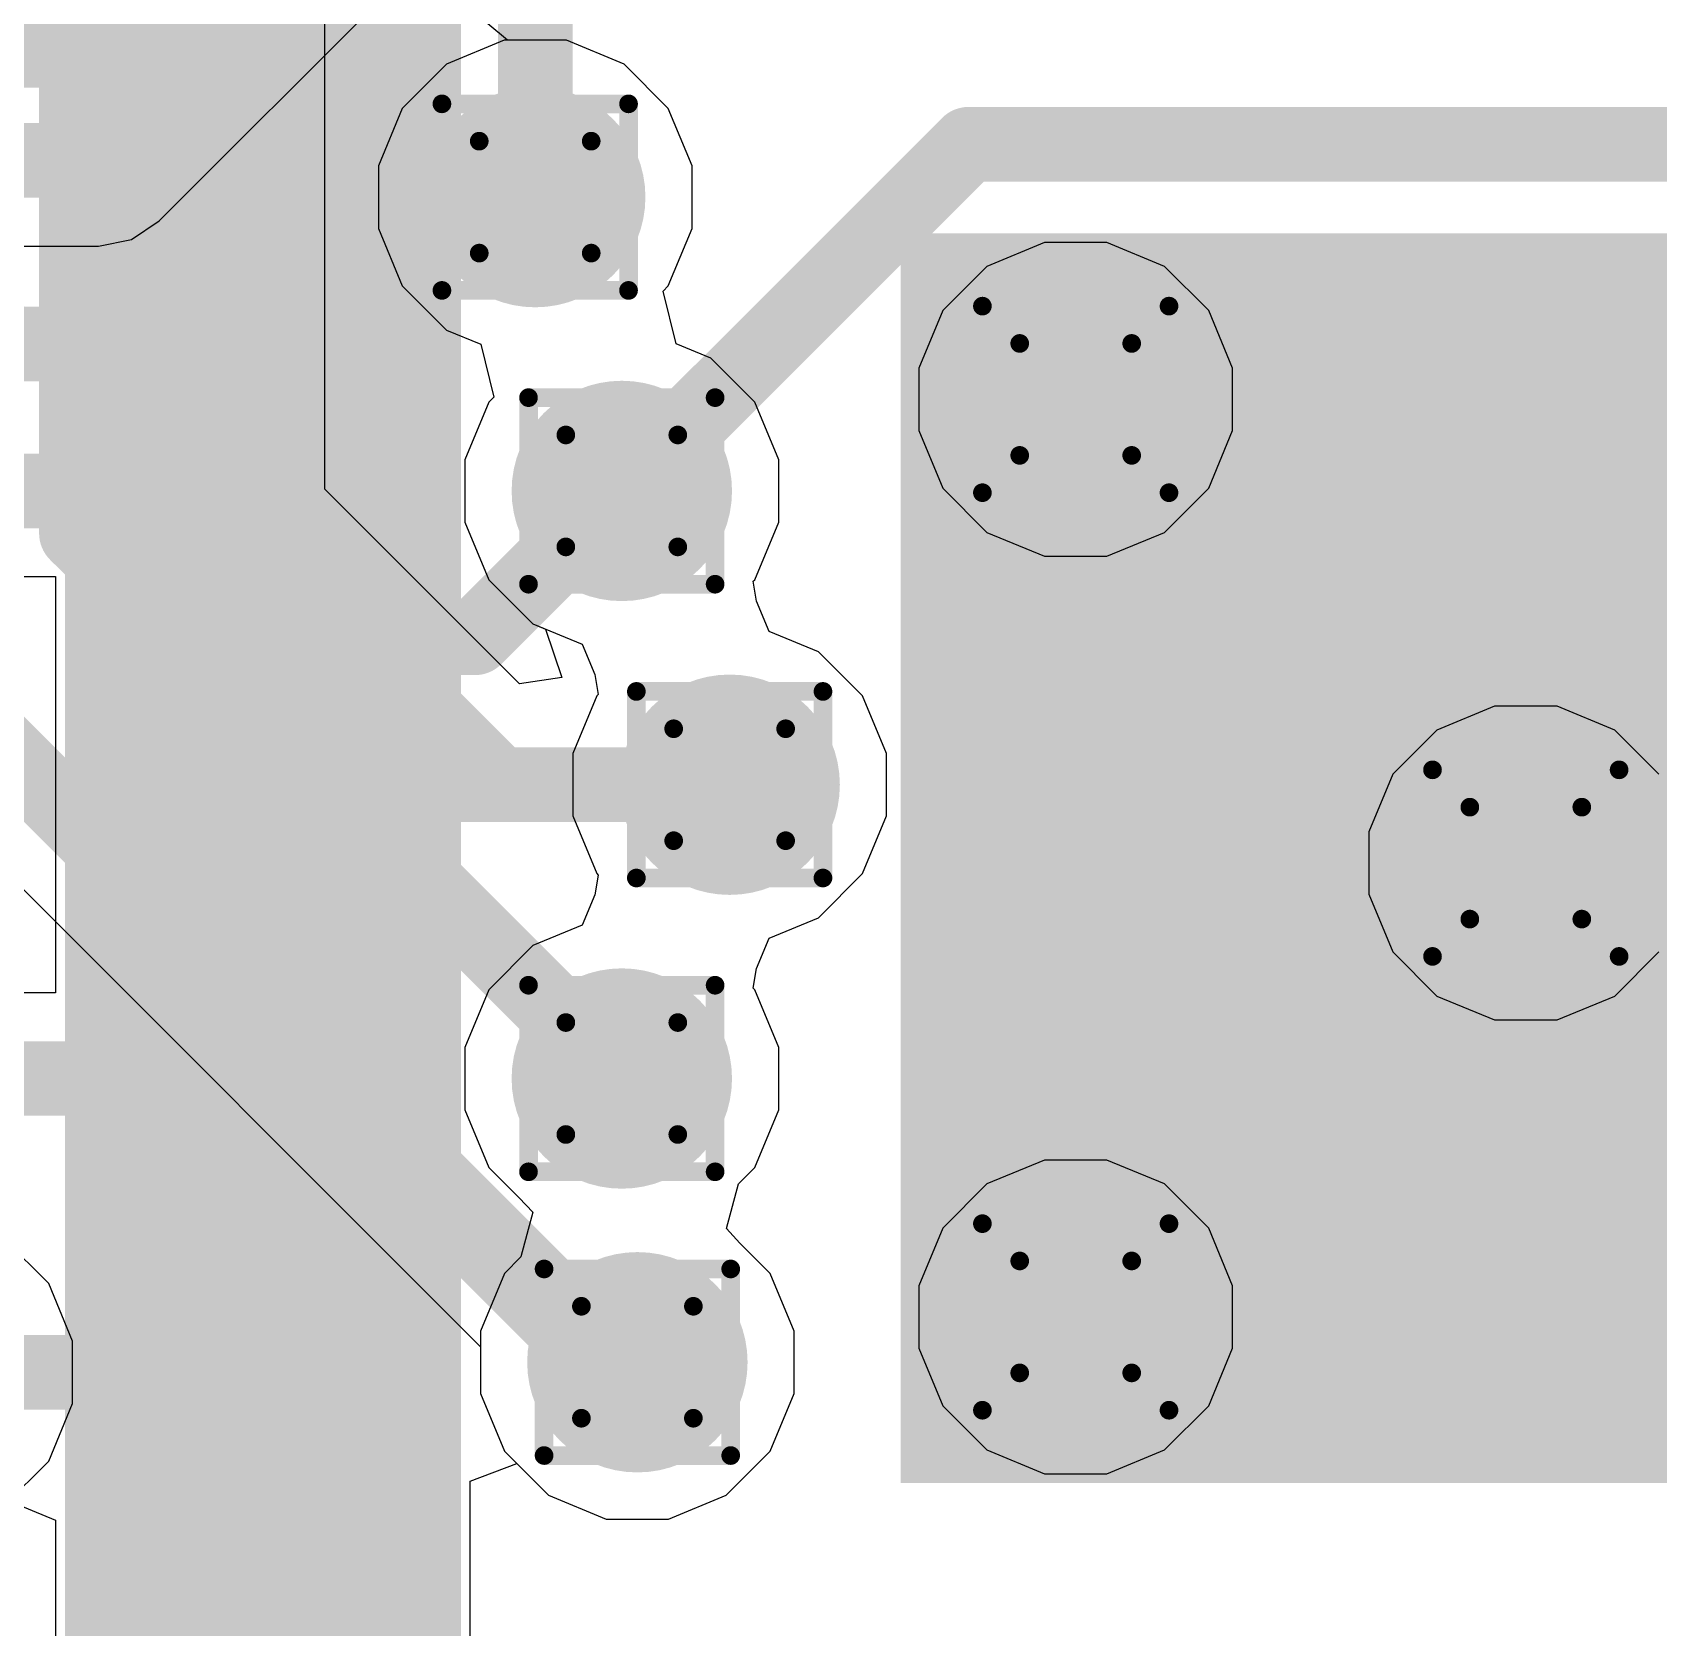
# Model space of a CAD drawing. Header units: inches. Extents: x -22 to 5433, y -13 to 5447.
# Drawn here: x 24.218 to 28.644, y 13.392 to 17.735 of the extents above; entities that cross this region are included whole.
import ezdxf

# ---------------------------------------------------------------- set-up
doc = ezdxf.new("R2010")
doc.units = ezdxf.units.IN
for name, color, linetype in [('Bottom Layer', 5, 'Continuous'), ('Drill Drawing', 1, 'Continuous'), ('Ground', 16, 'Continuous'), ('Power', 76, 'Continuous'), ('Top Layer', 1, 'Continuous'), ('Top Paste', 8, 'Continuous'), ('Top Solder', 216, 'Continuous'), ('Via Holes', 16, 'Continuous')]:
    doc.layers.add(name, color=color, linetype=linetype)

msp = doc.modelspace()

# ---------------------------------------------------------------- hatches: boundary and pattern name
at = {"layer": 'Bottom Layer'}
h = msp.add_hatch(color=5, dxfattribs=at)
edge = h.paths.add_edge_path()
edge.add_arc((25.5864, 17.2868), 0.3, 0, 360)
h = msp.add_hatch(color=5, dxfattribs=at)
edge = h.paths.add_edge_path()
edge.add_arc((27.0577, 16.736), 0.3, 0, 360)
h = msp.add_hatch(color=5, dxfattribs=at)
edge = h.paths.add_edge_path()
edge.add_arc((25.8221, 16.4868), 0.3, 0, 360)
h = msp.add_hatch(color=5, dxfattribs=at)
edge = h.paths.add_edge_path()
edge.add_arc((26.1157, 15.6868), 0.3, 0, 360)
h = msp.add_hatch(color=5, dxfattribs=at)
edge = h.paths.add_edge_path()
edge.add_arc((28.283, 15.4733), 0.3, 0, 360)
h = msp.add_hatch(color=5, dxfattribs=at)
edge = h.paths.add_edge_path()
edge.add_arc((25.8221, 14.8868), 0.3, 0, 360)
h = msp.add_hatch(color=5, dxfattribs=at)
edge = h.paths.add_edge_path()
edge.add_arc((27.0577, 14.2376), 0.3, 0, 360)
h = msp.add_hatch(color=5, dxfattribs=at)
edge = h.paths.add_edge_path()
edge.add_arc((25.8645, 14.1142), 0.3, 0, 360)
at = {"layer": 'Ground'}
h = msp.add_hatch(color=16, dxfattribs=at)
edge = h.paths.add_edge_path()
edge.add_arc((25.5864, 17.2868), 0.3, 0, 360)
h = msp.add_hatch(color=16, dxfattribs=at)
edge = h.paths.add_edge_path()
edge.add_arc((27.0577, 16.736), 0.3, 0, 360)
h = msp.add_hatch(color=16, dxfattribs=at)
edge = h.paths.add_edge_path()
edge.add_arc((25.8221, 16.4868), 0.3, 0, 360)
h = msp.add_hatch(color=16, dxfattribs=at)
edge = h.paths.add_edge_path()
edge.add_arc((26.1157, 15.6868), 0.3, 0, 360)
h = msp.add_hatch(color=16, dxfattribs=at)
edge = h.paths.add_edge_path()
edge.add_arc((28.283, 15.4733), 0.3, 0, 360)
h = msp.add_hatch(color=16, dxfattribs=at)
edge = h.paths.add_edge_path()
edge.add_arc((25.8221, 14.8868), 0.3, 0, 360)
h = msp.add_hatch(color=16, dxfattribs=at)
edge = h.paths.add_edge_path()
edge.add_arc((27.0577, 14.2376), 0.3, 0, 360)
h = msp.add_hatch(color=16, dxfattribs=at)
edge = h.paths.add_edge_path()
edge.add_arc((25.8645, 14.1142), 0.3, 0, 360)
at = {"layer": 'Power'}
h = msp.add_hatch(color=76, dxfattribs=at)
edge = h.paths.add_edge_path()
edge.add_arc((25.5864, 17.2868), 0.3, 0, 360)
h = msp.add_hatch(color=76, dxfattribs=at)
edge = h.paths.add_edge_path()
edge.add_arc((27.0577, 16.736), 0.3, 0, 360)
h = msp.add_hatch(color=76, dxfattribs=at)
edge = h.paths.add_edge_path()
edge.add_arc((25.8221, 16.4868), 0.3, 0, 360)
h = msp.add_hatch(color=76, dxfattribs=at)
edge = h.paths.add_edge_path()
edge.add_arc((26.1157, 15.6868), 0.3, 0, 360)
h = msp.add_hatch(color=76, dxfattribs=at)
edge = h.paths.add_edge_path()
edge.add_arc((28.283, 15.4733), 0.3, 0, 360)
h = msp.add_hatch(color=76, dxfattribs=at)
edge = h.paths.add_edge_path()
edge.add_arc((25.8221, 14.8868), 0.3, 0, 360)
h = msp.add_hatch(color=76, dxfattribs=at)
edge = h.paths.add_edge_path()
edge.add_arc((27.0577, 14.2376), 0.3, 0, 360)
h = msp.add_hatch(color=76, dxfattribs=at)
edge = h.paths.add_edge_path()
edge.add_arc((25.8645, 14.1142), 0.3, 0, 360)
at = {"layer": 'Top Layer'}
for points in [[(25.2825, 17.5868), (24.4075, 17.5868), (24.4075, 17.7868), (25.2825, 17.7868)], [(25.2825, 17.1868), (24.4075, 17.1868), (24.4075, 17.3868), (25.2825, 17.3868)], [(29.883, 13.8868), (26.683, 13.8868), (26.683, 17.0868), (29.883, 17.0868)], [(25.2825, 16.7868), (24.4075, 16.7868), (24.4075, 16.9868), (25.2825, 16.9868)], [(25.2825, 16.3868), (24.4075, 16.3868), (24.4075, 16.5868), (25.2825, 16.5868)], [(25.2825, 15.9868), (24.4075, 15.9868), (24.4075, 16.1868), (25.2825, 16.1868)], [(25.2825, 15.5868), (24.4075, 15.5868), (24.4075, 15.7868), (25.2825, 15.7868)], [(25.2825, 15.1868), (24.4075, 15.1868), (24.4075, 15.3868), (25.2825, 15.3868)], [(25.2825, 14.7868), (24.4075, 14.7868), (24.4075, 14.9868), (25.2825, 14.9868)], [(25.2825, 14.3868), (24.4075, 14.3868), (24.4075, 14.5868), (25.2825, 14.5868)], [(25.2825, 13.9868), (24.4075, 13.9868), (24.4075, 14.1868), (25.2825, 14.1868)], [(25.2825, 13.5868), (24.4075, 13.5868), (24.4075, 13.7868), (25.2825, 13.7868)]]:
    msp.add_hatch(color=1, dxfattribs=at).paths.add_polyline_path(points)
h = msp.add_hatch(color=1, dxfattribs=at)
edge = h.paths.add_edge_path()
edge.add_arc((25.5864, 17.2868), 0.3, 0, 360)
h = msp.add_hatch(color=1, dxfattribs=at)
edge = h.paths.add_edge_path()
edge.add_arc((27.0577, 16.736), 0.3, 0, 360)
h = msp.add_hatch(color=1, dxfattribs=at)
edge = h.paths.add_edge_path()
edge.add_arc((25.8221, 16.4868), 0.3, 0, 360)
h = msp.add_hatch(color=1, dxfattribs=at)
edge = h.paths.add_edge_path()
edge.add_arc((26.1157, 15.6868), 0.3, 0, 360)
h = msp.add_hatch(color=1, dxfattribs=at)
edge = h.paths.add_edge_path()
edge.add_arc((28.283, 15.4733), 0.3, 0, 360)
h = msp.add_hatch(color=1, dxfattribs=at)
edge = h.paths.add_edge_path()
edge.add_arc((25.8221, 14.8868), 0.3, 0, 360)
h = msp.add_hatch(color=1, dxfattribs=at)
edge = h.paths.add_edge_path()
edge.add_arc((27.0577, 14.2376), 0.3, 0, 360)
h = msp.add_hatch(color=1, dxfattribs=at)
edge = h.paths.add_edge_path()
edge.add_arc((25.8645, 14.1142), 0.3, 0, 360)
at = {"layer": 'Top Paste'}
for points in [[(25.2825, 17.5868), (24.4075, 17.5868), (24.4075, 17.7868), (25.2825, 17.7868)], [(25.2825, 17.1868), (24.4075, 17.1868), (24.4075, 17.3868), (25.2825, 17.3868)], [(29.883, 13.8868), (26.683, 13.8868), (26.683, 17.0868), (29.883, 17.0868)], [(25.2825, 16.7868), (24.4075, 16.7868), (24.4075, 16.9868), (25.2825, 16.9868)], [(25.2825, 16.3868), (24.4075, 16.3868), (24.4075, 16.5868), (25.2825, 16.5868)], [(25.2825, 15.9868), (24.4075, 15.9868), (24.4075, 16.1868), (25.2825, 16.1868)], [(25.2825, 15.5868), (24.4075, 15.5868), (24.4075, 15.7868), (25.2825, 15.7868)], [(25.2825, 15.1868), (24.4075, 15.1868), (24.4075, 15.3868), (25.2825, 15.3868)], [(25.2825, 14.7868), (24.4075, 14.7868), (24.4075, 14.9868), (25.2825, 14.9868)], [(25.2825, 14.3868), (24.4075, 14.3868), (24.4075, 14.5868), (25.2825, 14.5868)], [(25.2825, 13.9868), (24.4075, 13.9868), (24.4075, 14.1868), (25.2825, 14.1868)], [(25.2825, 13.5868), (24.4075, 13.5868), (24.4075, 13.7868), (25.2825, 13.7868)]]:
    msp.add_hatch(color=8, dxfattribs=at).paths.add_polyline_path(points)
at = {"layer": 'Top Solder'}
for points in [[(25.3841, 17.4852), (24.3059, 17.4852), (24.3059, 17.8884), (25.3841, 17.8884)], [(25.3841, 17.0852), (24.3059, 17.0852), (24.3059, 17.4884), (25.3841, 17.4884)], [(29.9846, 13.7852), (26.5814, 13.7852), (26.5814, 17.1884), (29.9846, 17.1884)], [(25.3841, 16.6852), (24.3059, 16.6852), (24.3059, 17.0884), (25.3841, 17.0884)], [(25.3841, 16.2852), (24.3059, 16.2852), (24.3059, 16.6884), (25.3841, 16.6884)], [(25.3841, 15.8852), (24.3059, 15.8852), (24.3059, 16.2884), (25.3841, 16.2884)], [(25.3841, 15.4852), (24.3059, 15.4852), (24.3059, 15.8884), (25.3841, 15.8884)], [(25.3841, 15.0852), (24.3059, 15.0852), (24.3059, 15.4884), (25.3841, 15.4884)], [(25.3841, 14.6852), (24.3059, 14.6852), (24.3059, 15.0884), (25.3841, 15.0884)], [(25.3841, 14.2852), (24.3059, 14.2852), (24.3059, 14.6884), (25.3841, 14.6884)], [(25.3841, 13.8852), (24.3059, 13.8852), (24.3059, 14.2884), (25.3841, 14.2884)], [(25.3841, 13.4852), (24.3059, 13.4852), (24.3059, 13.8884), (25.3841, 13.8884)], [(25.3841, 13.0852), (24.3059, 13.0852), (24.3059, 13.4884), (25.3841, 13.4884)]]:
    msp.add_hatch(color=216, dxfattribs=at).paths.add_polyline_path(points)
at = {"layer": 'Via Holes'}
h = msp.add_hatch(color=7, dxfattribs=at)
edge = h.paths.add_edge_path()
edge.add_arc((25.5864, 17.2868), 0.15, 0, 360)
h = msp.add_hatch(color=7, dxfattribs=at)
edge = h.paths.add_edge_path()
edge.add_arc((27.0577, 16.736), 0.15, 0, 360)
h = msp.add_hatch(color=7, dxfattribs=at)
edge = h.paths.add_edge_path()
edge.add_arc((25.8221, 16.4868), 0.15, 0, 360)
h = msp.add_hatch(color=7, dxfattribs=at)
edge = h.paths.add_edge_path()
edge.add_arc((26.1157, 15.6868), 0.15, 0, 360)
h = msp.add_hatch(color=7, dxfattribs=at)
edge = h.paths.add_edge_path()
edge.add_arc((28.283, 15.4733), 0.15, 0, 360)
h = msp.add_hatch(color=7, dxfattribs=at)
edge = h.paths.add_edge_path()
edge.add_arc((25.8221, 14.8868), 0.15, 0, 360)
h = msp.add_hatch(color=7, dxfattribs=at)
edge = h.paths.add_edge_path()
edge.add_arc((27.0577, 14.2376), 0.15, 0, 360)
h = msp.add_hatch(color=7, dxfattribs=at)
edge = h.paths.add_edge_path()
edge.add_arc((25.8645, 14.1142), 0.15, 0, 360)

# ---------------------------------------------------------------- linework, layer by layer
at = {"layer": 'Bottom Layer'}
for points in [[(24.866, 12.4684, 0.508, 0.508, 0), (24.866, 19.9325, 0.508, 0.508, 0)], [(25.5864, 17.2868, 0.2032, 0.2032, 0), (25.5864, 18.4924, 0.2032, 0.2032, 0)], [(25.8221, 16.4868, 0.2032, 0.2032, 0), (26.7662, 17.4309, 0.2032, 0.2032, 0)], [(26.7662, 17.4309, 0.2032, 0.2032, 0), (29.6123, 17.4309, 0.2032, 0.2032, 0)]]:
    msp.add_lwpolyline(points, format="xyseb", dxfattribs=at)
for points in [[(26.7154, 17.4309, 0.1016, 0.1016, 1), (26.817, 17.4309, 0.1016, 0.1016, 1)], [(26.7154, 17.4309, 0.1016, 0.1016, 1), (26.817, 17.4309, 0.1016, 0.1016, 1)], [(25.5356, 17.2868, 0.1016, 0.1016, 1), (25.6372, 17.2868, 0.1016, 0.1016, 1)], [(25.7713, 16.4868, 0.1016, 0.1016, 1), (25.8729, 16.4868, 0.1016, 0.1016, 1)]]:
    msp.add_lwpolyline(points, format="xyseb", close=True, dxfattribs=at)
at = {"layer": 'Drill Drawing'}
for points in [[(25.3324, 17.5408, 0.0508, 0.0508, 0), (25.8404, 17.5408, 0.0508, 0.0508, 0)], [(25.3324, 17.0328, 0.0508, 0.0508, 0), (25.3324, 17.5408, 0.0508, 0.0508, 0)], [(25.8404, 17.0328, 0.0508, 0.0508, 0), (25.8404, 17.5408, 0.0508, 0.0508, 0)], [(25.434, 17.4392, 0.0508, 0.0508, 0), (25.7388, 17.4392, 0.0508, 0.0508, 0)], [(25.434, 17.1344, 0.0508, 0.0508, 0), (25.434, 17.4392, 0.0508, 0.0508, 0)], [(25.7388, 17.1344, 0.0508, 0.0508, 0), (25.7388, 17.4392, 0.0508, 0.0508, 0)], [(25.434, 17.1344, 0.0508, 0.0508, 0), (25.7388, 17.1344, 0.0508, 0.0508, 0)], [(25.3324, 17.0328, 0.0508, 0.0508, 0), (25.8404, 17.0328, 0.0508, 0.0508, 0)], [(26.8037, 16.99, 0.0508, 0.0508, 0), (27.3117, 16.99, 0.0508, 0.0508, 0)], [(26.8037, 16.482, 0.0508, 0.0508, 0), (26.8037, 16.99, 0.0508, 0.0508, 0)], [(27.3117, 16.482, 0.0508, 0.0508, 0), (27.3117, 16.99, 0.0508, 0.0508, 0)], [(26.9053, 16.8884, 0.0508, 0.0508, 0), (27.2101, 16.8884, 0.0508, 0.0508, 0)], [(26.9053, 16.5836, 0.0508, 0.0508, 0), (26.9053, 16.8884, 0.0508, 0.0508, 0)], [(27.2101, 16.5836, 0.0508, 0.0508, 0), (27.2101, 16.8884, 0.0508, 0.0508, 0)], [(25.5681, 16.7408, 0.0508, 0.0508, 0), (26.0761, 16.7408, 0.0508, 0.0508, 0)], [(25.5681, 16.2328, 0.0508, 0.0508, 0), (25.5681, 16.7408, 0.0508, 0.0508, 0)], [(26.0761, 16.2328, 0.0508, 0.0508, 0), (26.0761, 16.7408, 0.0508, 0.0508, 0)], [(25.6697, 16.6392, 0.0508, 0.0508, 0), (25.9745, 16.6392, 0.0508, 0.0508, 0)], [(25.6697, 16.3344, 0.0508, 0.0508, 0), (25.6697, 16.6392, 0.0508, 0.0508, 0)], [(25.9745, 16.3344, 0.0508, 0.0508, 0), (25.9745, 16.6392, 0.0508, 0.0508, 0)], [(26.9053, 16.5836, 0.0508, 0.0508, 0), (27.2101, 16.5836, 0.0508, 0.0508, 0)], [(26.8037, 16.482, 0.0508, 0.0508, 0), (27.3117, 16.482, 0.0508, 0.0508, 0)], [(25.6697, 16.3344, 0.0508, 0.0508, 0), (25.9745, 16.3344, 0.0508, 0.0508, 0)], [(25.5681, 16.2328, 0.0508, 0.0508, 0), (26.0761, 16.2328, 0.0508, 0.0508, 0)], [(25.8617, 15.9408, 0.0508, 0.0508, 0), (26.3697, 15.9408, 0.0508, 0.0508, 0)], [(25.8617, 15.4328, 0.0508, 0.0508, 0), (25.8617, 15.9408, 0.0508, 0.0508, 0)], [(26.3697, 15.4328, 0.0508, 0.0508, 0), (26.3697, 15.9408, 0.0508, 0.0508, 0)], [(25.9633, 15.8392, 0.0508, 0.0508, 0), (26.2681, 15.8392, 0.0508, 0.0508, 0)], [(25.9633, 15.5344, 0.0508, 0.0508, 0), (25.9633, 15.8392, 0.0508, 0.0508, 0)], [(26.2681, 15.5344, 0.0508, 0.0508, 0), (26.2681, 15.8392, 0.0508, 0.0508, 0)], [(28.029, 15.7273, 0.0508, 0.0508, 0), (28.537, 15.7273, 0.0508, 0.0508, 0)], [(28.029, 15.2193, 0.0508, 0.0508, 0), (28.029, 15.7273, 0.0508, 0.0508, 0)], [(28.537, 15.2193, 0.0508, 0.0508, 0), (28.537, 15.7273, 0.0508, 0.0508, 0)], [(28.1306, 15.6257, 0.0508, 0.0508, 0), (28.4354, 15.6257, 0.0508, 0.0508, 0)], [(28.1306, 15.3209, 0.0508, 0.0508, 0), (28.1306, 15.6257, 0.0508, 0.0508, 0)], [(28.4354, 15.3209, 0.0508, 0.0508, 0), (28.4354, 15.6257, 0.0508, 0.0508, 0)], [(25.9633, 15.5344, 0.0508, 0.0508, 0), (26.2681, 15.5344, 0.0508, 0.0508, 0)], [(25.8617, 15.4328, 0.0508, 0.0508, 0), (26.3697, 15.4328, 0.0508, 0.0508, 0)], [(28.1306, 15.3209, 0.0508, 0.0508, 0), (28.4354, 15.3209, 0.0508, 0.0508, 0)], [(28.029, 15.2193, 0.0508, 0.0508, 0), (28.537, 15.2193, 0.0508, 0.0508, 0)], [(25.5681, 15.1408, 0.0508, 0.0508, 0), (26.0761, 15.1408, 0.0508, 0.0508, 0)], [(25.5681, 14.6328, 0.0508, 0.0508, 0), (25.5681, 15.1408, 0.0508, 0.0508, 0)], [(26.0761, 14.6328, 0.0508, 0.0508, 0), (26.0761, 15.1408, 0.0508, 0.0508, 0)], [(25.6697, 15.0392, 0.0508, 0.0508, 0), (25.9745, 15.0392, 0.0508, 0.0508, 0)], [(25.6697, 14.7344, 0.0508, 0.0508, 0), (25.6697, 15.0392, 0.0508, 0.0508, 0)], [(25.9745, 14.7344, 0.0508, 0.0508, 0), (25.9745, 15.0392, 0.0508, 0.0508, 0)], [(25.6697, 14.7344, 0.0508, 0.0508, 0), (25.9745, 14.7344, 0.0508, 0.0508, 0)], [(25.5681, 14.6328, 0.0508, 0.0508, 0), (26.0761, 14.6328, 0.0508, 0.0508, 0)], [(26.8037, 14.4916, 0.0508, 0.0508, 0), (27.3117, 14.4916, 0.0508, 0.0508, 0)], [(26.8037, 13.9836, 0.0508, 0.0508, 0), (26.8037, 14.4916, 0.0508, 0.0508, 0)], [(27.3117, 13.9836, 0.0508, 0.0508, 0), (27.3117, 14.4916, 0.0508, 0.0508, 0)], [(25.6105, 14.3682, 0.0508, 0.0508, 0), (26.1185, 14.3682, 0.0508, 0.0508, 0)], [(25.6105, 13.8602, 0.0508, 0.0508, 0), (25.6105, 14.3682, 0.0508, 0.0508, 0)], [(26.1185, 13.8602, 0.0508, 0.0508, 0), (26.1185, 14.3682, 0.0508, 0.0508, 0)], [(26.9053, 14.39, 0.0508, 0.0508, 0), (27.2101, 14.39, 0.0508, 0.0508, 0)], [(26.9053, 14.0852, 0.0508, 0.0508, 0), (26.9053, 14.39, 0.0508, 0.0508, 0)], [(27.2101, 14.0852, 0.0508, 0.0508, 0), (27.2101, 14.39, 0.0508, 0.0508, 0)], [(25.7121, 14.2666, 0.0508, 0.0508, 0), (26.0169, 14.2666, 0.0508, 0.0508, 0)], [(25.7121, 13.9618, 0.0508, 0.0508, 0), (25.7121, 14.2666, 0.0508, 0.0508, 0)], [(26.0169, 13.9618, 0.0508, 0.0508, 0), (26.0169, 14.2666, 0.0508, 0.0508, 0)], [(26.9053, 14.0852, 0.0508, 0.0508, 0), (27.2101, 14.0852, 0.0508, 0.0508, 0)], [(25.7121, 13.9618, 0.0508, 0.0508, 0), (26.0169, 13.9618, 0.0508, 0.0508, 0)], [(26.8037, 13.9836, 0.0508, 0.0508, 0), (27.3117, 13.9836, 0.0508, 0.0508, 0)], [(25.6105, 13.8602, 0.0508, 0.0508, 0), (26.1185, 13.8602, 0.0508, 0.0508, 0)]]:
    msp.add_lwpolyline(points, format="xyseb", dxfattribs=at)
for points in [[(25.3197, 17.5408, 0.0254, 0.0254, 1), (25.3451, 17.5408, 0.0254, 0.0254, 1)], [(25.3197, 17.5408, 0.0254, 0.0254, 1), (25.3451, 17.5408, 0.0254, 0.0254, 1)], [(25.8277, 17.5408, 0.0254, 0.0254, 1), (25.8531, 17.5408, 0.0254, 0.0254, 1)], [(25.8277, 17.5408, 0.0254, 0.0254, 1), (25.8531, 17.5408, 0.0254, 0.0254, 1)], [(25.4213, 17.4392, 0.0254, 0.0254, 1), (25.4467, 17.4392, 0.0254, 0.0254, 1)], [(25.4213, 17.4392, 0.0254, 0.0254, 1), (25.4467, 17.4392, 0.0254, 0.0254, 1)], [(25.7261, 17.4392, 0.0254, 0.0254, 1), (25.7515, 17.4392, 0.0254, 0.0254, 1)], [(25.7261, 17.4392, 0.0254, 0.0254, 1), (25.7515, 17.4392, 0.0254, 0.0254, 1)], [(25.4213, 17.1344, 0.0254, 0.0254, 1), (25.4467, 17.1344, 0.0254, 0.0254, 1)], [(25.4213, 17.1344, 0.0254, 0.0254, 1), (25.4467, 17.1344, 0.0254, 0.0254, 1)], [(25.7261, 17.1344, 0.0254, 0.0254, 1), (25.7515, 17.1344, 0.0254, 0.0254, 1)], [(25.7261, 17.1344, 0.0254, 0.0254, 1), (25.7515, 17.1344, 0.0254, 0.0254, 1)], [(25.3197, 17.0328, 0.0254, 0.0254, 1), (25.3451, 17.0328, 0.0254, 0.0254, 1)], [(25.3197, 17.0328, 0.0254, 0.0254, 1), (25.3451, 17.0328, 0.0254, 0.0254, 1)], [(25.8277, 17.0328, 0.0254, 0.0254, 1), (25.8531, 17.0328, 0.0254, 0.0254, 1)], [(25.8277, 17.0328, 0.0254, 0.0254, 1), (25.8531, 17.0328, 0.0254, 0.0254, 1)], [(26.791, 16.99, 0.0254, 0.0254, 1), (26.8164, 16.99, 0.0254, 0.0254, 1)], [(26.791, 16.99, 0.0254, 0.0254, 1), (26.8164, 16.99, 0.0254, 0.0254, 1)], [(27.299, 16.99, 0.0254, 0.0254, 1), (27.3244, 16.99, 0.0254, 0.0254, 1)], [(27.299, 16.99, 0.0254, 0.0254, 1), (27.3244, 16.99, 0.0254, 0.0254, 1)], [(26.8926, 16.8884, 0.0254, 0.0254, 1), (26.918, 16.8884, 0.0254, 0.0254, 1)], [(26.8926, 16.8884, 0.0254, 0.0254, 1), (26.918, 16.8884, 0.0254, 0.0254, 1)], [(27.1974, 16.8884, 0.0254, 0.0254, 1), (27.2228, 16.8884, 0.0254, 0.0254, 1)], [(27.1974, 16.8884, 0.0254, 0.0254, 1), (27.2228, 16.8884, 0.0254, 0.0254, 1)], [(25.5554, 16.7408, 0.0254, 0.0254, 1), (25.5808, 16.7408, 0.0254, 0.0254, 1)], [(25.5554, 16.7408, 0.0254, 0.0254, 1), (25.5808, 16.7408, 0.0254, 0.0254, 1)], [(26.0634, 16.7408, 0.0254, 0.0254, 1), (26.0888, 16.7408, 0.0254, 0.0254, 1)], [(26.0634, 16.7408, 0.0254, 0.0254, 1), (26.0888, 16.7408, 0.0254, 0.0254, 1)], [(25.657, 16.6392, 0.0254, 0.0254, 1), (25.6824, 16.6392, 0.0254, 0.0254, 1)], [(25.657, 16.6392, 0.0254, 0.0254, 1), (25.6824, 16.6392, 0.0254, 0.0254, 1)], [(25.9618, 16.6392, 0.0254, 0.0254, 1), (25.9872, 16.6392, 0.0254, 0.0254, 1)], [(25.9618, 16.6392, 0.0254, 0.0254, 1), (25.9872, 16.6392, 0.0254, 0.0254, 1)], [(26.8926, 16.5836, 0.0254, 0.0254, 1), (26.918, 16.5836, 0.0254, 0.0254, 1)], [(26.8926, 16.5836, 0.0254, 0.0254, 1), (26.918, 16.5836, 0.0254, 0.0254, 1)], [(27.1974, 16.5836, 0.0254, 0.0254, 1), (27.2228, 16.5836, 0.0254, 0.0254, 1)], [(27.1974, 16.5836, 0.0254, 0.0254, 1), (27.2228, 16.5836, 0.0254, 0.0254, 1)], [(26.791, 16.482, 0.0254, 0.0254, 1), (26.8164, 16.482, 0.0254, 0.0254, 1)], [(26.791, 16.482, 0.0254, 0.0254, 1), (26.8164, 16.482, 0.0254, 0.0254, 1)], [(27.299, 16.482, 0.0254, 0.0254, 1), (27.3244, 16.482, 0.0254, 0.0254, 1)], [(27.299, 16.482, 0.0254, 0.0254, 1), (27.3244, 16.482, 0.0254, 0.0254, 1)], [(25.657, 16.3344, 0.0254, 0.0254, 1), (25.6824, 16.3344, 0.0254, 0.0254, 1)], [(25.657, 16.3344, 0.0254, 0.0254, 1), (25.6824, 16.3344, 0.0254, 0.0254, 1)], [(25.9618, 16.3344, 0.0254, 0.0254, 1), (25.9872, 16.3344, 0.0254, 0.0254, 1)], [(25.9618, 16.3344, 0.0254, 0.0254, 1), (25.9872, 16.3344, 0.0254, 0.0254, 1)], [(25.5554, 16.2328, 0.0254, 0.0254, 1), (25.5808, 16.2328, 0.0254, 0.0254, 1)], [(25.5554, 16.2328, 0.0254, 0.0254, 1), (25.5808, 16.2328, 0.0254, 0.0254, 1)], [(26.0634, 16.2328, 0.0254, 0.0254, 1), (26.0888, 16.2328, 0.0254, 0.0254, 1)], [(26.0634, 16.2328, 0.0254, 0.0254, 1), (26.0888, 16.2328, 0.0254, 0.0254, 1)], [(25.849, 15.9408, 0.0254, 0.0254, 1), (25.8744, 15.9408, 0.0254, 0.0254, 1)], [(25.849, 15.9408, 0.0254, 0.0254, 1), (25.8744, 15.9408, 0.0254, 0.0254, 1)], [(26.357, 15.9408, 0.0254, 0.0254, 1), (26.3824, 15.9408, 0.0254, 0.0254, 1)], [(26.357, 15.9408, 0.0254, 0.0254, 1), (26.3824, 15.9408, 0.0254, 0.0254, 1)], [(25.9506, 15.8392, 0.0254, 0.0254, 1), (25.976, 15.8392, 0.0254, 0.0254, 1)], [(25.9506, 15.8392, 0.0254, 0.0254, 1), (25.976, 15.8392, 0.0254, 0.0254, 1)], [(26.2554, 15.8392, 0.0254, 0.0254, 1), (26.2808, 15.8392, 0.0254, 0.0254, 1)], [(26.2554, 15.8392, 0.0254, 0.0254, 1), (26.2808, 15.8392, 0.0254, 0.0254, 1)], [(28.0163, 15.7273, 0.0254, 0.0254, 1), (28.0417, 15.7273, 0.0254, 0.0254, 1)], [(28.0163, 15.7273, 0.0254, 0.0254, 1), (28.0417, 15.7273, 0.0254, 0.0254, 1)], [(28.5243, 15.7273, 0.0254, 0.0254, 1), (28.5497, 15.7273, 0.0254, 0.0254, 1)], [(28.5243, 15.7273, 0.0254, 0.0254, 1), (28.5497, 15.7273, 0.0254, 0.0254, 1)], [(28.1179, 15.6257, 0.0254, 0.0254, 1), (28.1433, 15.6257, 0.0254, 0.0254, 1)], [(28.1179, 15.6257, 0.0254, 0.0254, 1), (28.1433, 15.6257, 0.0254, 0.0254, 1)], [(28.4227, 15.6257, 0.0254, 0.0254, 1), (28.4481, 15.6257, 0.0254, 0.0254, 1)], [(28.4227, 15.6257, 0.0254, 0.0254, 1), (28.4481, 15.6257, 0.0254, 0.0254, 1)], [(25.9506, 15.5344, 0.0254, 0.0254, 1), (25.976, 15.5344, 0.0254, 0.0254, 1)], [(25.9506, 15.5344, 0.0254, 0.0254, 1), (25.976, 15.5344, 0.0254, 0.0254, 1)], [(26.2554, 15.5344, 0.0254, 0.0254, 1), (26.2808, 15.5344, 0.0254, 0.0254, 1)], [(26.2554, 15.5344, 0.0254, 0.0254, 1), (26.2808, 15.5344, 0.0254, 0.0254, 1)], [(25.849, 15.4328, 0.0254, 0.0254, 1), (25.8744, 15.4328, 0.0254, 0.0254, 1)], [(25.849, 15.4328, 0.0254, 0.0254, 1), (25.8744, 15.4328, 0.0254, 0.0254, 1)], [(26.357, 15.4328, 0.0254, 0.0254, 1), (26.3824, 15.4328, 0.0254, 0.0254, 1)], [(26.357, 15.4328, 0.0254, 0.0254, 1), (26.3824, 15.4328, 0.0254, 0.0254, 1)], [(28.1179, 15.3209, 0.0254, 0.0254, 1), (28.1433, 15.3209, 0.0254, 0.0254, 1)], [(28.1179, 15.3209, 0.0254, 0.0254, 1), (28.1433, 15.3209, 0.0254, 0.0254, 1)], [(28.4227, 15.3209, 0.0254, 0.0254, 1), (28.4481, 15.3209, 0.0254, 0.0254, 1)], [(28.4227, 15.3209, 0.0254, 0.0254, 1), (28.4481, 15.3209, 0.0254, 0.0254, 1)], [(28.0163, 15.2193, 0.0254, 0.0254, 1), (28.0417, 15.2193, 0.0254, 0.0254, 1)], [(28.0163, 15.2193, 0.0254, 0.0254, 1), (28.0417, 15.2193, 0.0254, 0.0254, 1)], [(28.5243, 15.2193, 0.0254, 0.0254, 1), (28.5497, 15.2193, 0.0254, 0.0254, 1)], [(28.5243, 15.2193, 0.0254, 0.0254, 1), (28.5497, 15.2193, 0.0254, 0.0254, 1)], [(25.5554, 15.1408, 0.0254, 0.0254, 1), (25.5808, 15.1408, 0.0254, 0.0254, 1)], [(25.5554, 15.1408, 0.0254, 0.0254, 1), (25.5808, 15.1408, 0.0254, 0.0254, 1)], [(26.0634, 15.1408, 0.0254, 0.0254, 1), (26.0888, 15.1408, 0.0254, 0.0254, 1)], [(26.0634, 15.1408, 0.0254, 0.0254, 1), (26.0888, 15.1408, 0.0254, 0.0254, 1)], [(25.657, 15.0392, 0.0254, 0.0254, 1), (25.6824, 15.0392, 0.0254, 0.0254, 1)], [(25.657, 15.0392, 0.0254, 0.0254, 1), (25.6824, 15.0392, 0.0254, 0.0254, 1)], [(25.9618, 15.0392, 0.0254, 0.0254, 1), (25.9872, 15.0392, 0.0254, 0.0254, 1)], [(25.9618, 15.0392, 0.0254, 0.0254, 1), (25.9872, 15.0392, 0.0254, 0.0254, 1)], [(25.657, 14.7344, 0.0254, 0.0254, 1), (25.6824, 14.7344, 0.0254, 0.0254, 1)], [(25.657, 14.7344, 0.0254, 0.0254, 1), (25.6824, 14.7344, 0.0254, 0.0254, 1)], [(25.9618, 14.7344, 0.0254, 0.0254, 1), (25.9872, 14.7344, 0.0254, 0.0254, 1)], [(25.9618, 14.7344, 0.0254, 0.0254, 1), (25.9872, 14.7344, 0.0254, 0.0254, 1)], [(25.5554, 14.6328, 0.0254, 0.0254, 1), (25.5808, 14.6328, 0.0254, 0.0254, 1)], [(25.5554, 14.6328, 0.0254, 0.0254, 1), (25.5808, 14.6328, 0.0254, 0.0254, 1)], [(26.0634, 14.6328, 0.0254, 0.0254, 1), (26.0888, 14.6328, 0.0254, 0.0254, 1)], [(26.0634, 14.6328, 0.0254, 0.0254, 1), (26.0888, 14.6328, 0.0254, 0.0254, 1)], [(26.791, 14.4916, 0.0254, 0.0254, 1), (26.8164, 14.4916, 0.0254, 0.0254, 1)], [(26.791, 14.4916, 0.0254, 0.0254, 1), (26.8164, 14.4916, 0.0254, 0.0254, 1)], [(27.299, 14.4916, 0.0254, 0.0254, 1), (27.3244, 14.4916, 0.0254, 0.0254, 1)], [(27.299, 14.4916, 0.0254, 0.0254, 1), (27.3244, 14.4916, 0.0254, 0.0254, 1)], [(25.5978, 14.3682, 0.0254, 0.0254, 1), (25.6232, 14.3682, 0.0254, 0.0254, 1)], [(25.5978, 14.3682, 0.0254, 0.0254, 1), (25.6232, 14.3682, 0.0254, 0.0254, 1)], [(26.1058, 14.3682, 0.0254, 0.0254, 1), (26.1312, 14.3682, 0.0254, 0.0254, 1)], [(26.1058, 14.3682, 0.0254, 0.0254, 1), (26.1312, 14.3682, 0.0254, 0.0254, 1)], [(26.8926, 14.39, 0.0254, 0.0254, 1), (26.918, 14.39, 0.0254, 0.0254, 1)], [(26.8926, 14.39, 0.0254, 0.0254, 1), (26.918, 14.39, 0.0254, 0.0254, 1)], [(27.1974, 14.39, 0.0254, 0.0254, 1), (27.2228, 14.39, 0.0254, 0.0254, 1)], [(27.1974, 14.39, 0.0254, 0.0254, 1), (27.2228, 14.39, 0.0254, 0.0254, 1)], [(25.6994, 14.2666, 0.0254, 0.0254, 1), (25.7248, 14.2666, 0.0254, 0.0254, 1)], [(25.6994, 14.2666, 0.0254, 0.0254, 1), (25.7248, 14.2666, 0.0254, 0.0254, 1)], [(26.0042, 14.2666, 0.0254, 0.0254, 1), (26.0296, 14.2666, 0.0254, 0.0254, 1)], [(26.0042, 14.2666, 0.0254, 0.0254, 1), (26.0296, 14.2666, 0.0254, 0.0254, 1)], [(26.8926, 14.0852, 0.0254, 0.0254, 1), (26.918, 14.0852, 0.0254, 0.0254, 1)], [(26.8926, 14.0852, 0.0254, 0.0254, 1), (26.918, 14.0852, 0.0254, 0.0254, 1)], [(27.1974, 14.0852, 0.0254, 0.0254, 1), (27.2228, 14.0852, 0.0254, 0.0254, 1)], [(27.1974, 14.0852, 0.0254, 0.0254, 1), (27.2228, 14.0852, 0.0254, 0.0254, 1)], [(25.6994, 13.9618, 0.0254, 0.0254, 1), (25.7248, 13.9618, 0.0254, 0.0254, 1)], [(25.6994, 13.9618, 0.0254, 0.0254, 1), (25.7248, 13.9618, 0.0254, 0.0254, 1)], [(26.0042, 13.9618, 0.0254, 0.0254, 1), (26.0296, 13.9618, 0.0254, 0.0254, 1)], [(26.0042, 13.9618, 0.0254, 0.0254, 1), (26.0296, 13.9618, 0.0254, 0.0254, 1)], [(26.791, 13.9836, 0.0254, 0.0254, 1), (26.8164, 13.9836, 0.0254, 0.0254, 1)], [(26.791, 13.9836, 0.0254, 0.0254, 1), (26.8164, 13.9836, 0.0254, 0.0254, 1)], [(27.299, 13.9836, 0.0254, 0.0254, 1), (27.3244, 13.9836, 0.0254, 0.0254, 1)], [(27.299, 13.9836, 0.0254, 0.0254, 1), (27.3244, 13.9836, 0.0254, 0.0254, 1)], [(25.5978, 13.8602, 0.0254, 0.0254, 1), (25.6232, 13.8602, 0.0254, 0.0254, 1)], [(25.5978, 13.8602, 0.0254, 0.0254, 1), (25.6232, 13.8602, 0.0254, 0.0254, 1)], [(26.1058, 13.8602, 0.0254, 0.0254, 1), (26.1312, 13.8602, 0.0254, 0.0254, 1)], [(26.1058, 13.8602, 0.0254, 0.0254, 1), (26.1312, 13.8602, 0.0254, 0.0254, 1)]]:
    msp.add_lwpolyline(points, format="xyseb", close=True, dxfattribs=at)
at = {"layer": 'Ground'}
for p, q in [((24.5626, 17.2219), (34.9173, 27.5766)), ((25.5014, 17.7138), (25.3445, 17.6488)), ((25.6713, 17.7138), (25.5014, 17.7138)), ((25.8282, 17.6488), (25.6713, 17.7138)), ((25.3445, 17.6488), (25.2244, 17.5286)), ((25.9484, 17.5286), (25.8282, 17.6488)), ((25.2244, 17.5286), (25.1594, 17.3717)), ((26.0134, 17.3717), (25.9484, 17.5286)), ((25.1594, 17.3717), (25.1594, 17.2018)), ((26.0134, 17.2018), (26.0134, 17.3717)), ((24.487, 17.1714), (24.5626, 17.2219)), ((25.1594, 17.2018), (25.2244, 17.0449)), ((25.9484, 17.0449), (26.0134, 17.2018)), ((23.2892, 17.1537), (24.3978, 17.1537)), ((24.3978, 17.1537), (24.487, 17.1714)), ((25.2244, 17.0449), (25.3445, 16.9248)), ((25.9346, 17.0311), (25.9484, 17.0449)), ((25.9705, 16.8875), (25.9346, 17.0311)), ((25.3445, 16.9248), (25.4379, 16.8861)), ((25.4379, 16.8861), (25.4739, 16.7424)), ((26.064, 16.8487), (25.9705, 16.8875)), ((26.1841, 16.7286), (26.064, 16.8487)), ((25.4739, 16.7424), (25.4601, 16.7286)), ((25.4601, 16.7286), (25.3951, 16.5717)), ((26.2491, 16.5717), (26.1841, 16.7286)), ((25.3951, 16.5717), (25.3951, 16.4018)), ((26.2491, 16.4018), (26.2491, 16.5717)), ((25.3951, 16.4018), (25.4601, 16.2449)), ((26.1841, 16.2449), (26.2491, 16.4018)), ((25.4601, 16.2449), (25.5802, 16.1248)), ((26.18, 16.2408), (26.1841, 16.2449)), ((26.1887, 16.187), (26.18, 16.2408)), ((26.2232, 16.1044), (26.1887, 16.187)), ((25.5802, 16.1248), (25.7146, 16.0691)), ((25.7146, 16.0691), (25.7491, 15.9866)), ((26.3576, 16.0487), (26.2232, 16.1044)), ((26.4777, 15.9286), (26.3576, 16.0487)), ((25.7491, 15.9866), (25.7579, 15.9328)), ((25.7537, 15.9286), (25.6887, 15.7717)), ((25.7579, 15.9328), (25.7537, 15.9286)), ((26.5427, 15.7717), (26.4777, 15.9286)), ((25.6887, 15.7717), (25.6887, 15.6018)), ((26.5427, 15.6018), (26.5427, 15.7717)), ((25.6887, 15.6018), (25.7537, 15.4449)), ((26.4777, 15.4449), (26.5427, 15.6018)), ((25.7579, 15.4408), (25.7491, 15.387)), ((25.7537, 15.4449), (25.7579, 15.4408)), ((26.3576, 15.3248), (26.4777, 15.4449)), ((25.7491, 15.387), (25.7146, 15.3044)), ((26.2232, 15.2691), (26.3576, 15.3248)), ((25.7146, 15.3044), (25.5802, 15.2487)), ((25.5802, 15.2487), (25.4601, 15.1286)), ((26.1887, 15.1866), (26.2232, 15.2691)), ((26.18, 15.1328), (26.1887, 15.1866)), ((25.4601, 15.1286), (25.3951, 14.9717)), ((26.1841, 15.1286), (26.18, 15.1328)), ((26.2491, 14.9717), (26.1841, 15.1286)), ((25.3951, 14.9717), (25.3951, 14.8018)), ((26.2491, 14.8018), (26.2491, 14.9717)), ((25.3951, 14.8018), (25.4601, 14.6449)), ((26.1841, 14.6449), (26.2491, 14.8018)), ((25.4601, 14.6449), (25.5427, 14.5623)), ((26.1393, 14.6001), (26.1841, 14.6449)), ((26.1069, 14.4785), (26.1393, 14.6001)), ((25.5427, 14.5623), (25.5796, 14.5225)), ((25.5796, 14.5225), (25.5473, 14.4009)), ((26.1438, 14.4387), (26.1069, 14.4785)), ((24.2619, 14.3286), (24.1418, 14.4487)), ((26.2264, 14.3561), (26.1438, 14.4387)), ((25.5473, 14.4009), (25.5025, 14.3561)), ((25.5025, 14.3561), (25.4375, 14.1992)), ((26.2915, 14.1992), (26.2264, 14.3561)), ((24.3269, 14.1717), (24.2619, 14.3286)), ((24.3269, 14.0018), (24.3269, 14.1717)), ((25.4375, 14.1992), (25.4375, 14.0293)), ((26.2915, 14.0293), (26.2915, 14.1992)), ((24.2619, 13.8449), (24.3269, 14.0018)), ((25.4375, 14.0293), (25.5025, 13.8724)), ((26.2264, 13.8724), (26.2915, 14.0293)), ((25.5025, 13.8724), (25.6226, 13.7523)), ((26.1063, 13.7523), (26.2264, 13.8724)), ((24.1418, 13.7248), (24.2619, 13.8449)), ((25.6226, 13.7523), (25.7795, 13.6872)), ((25.9494, 13.6872), (26.1063, 13.7523)), ((25.7795, 13.6872), (25.9494, 13.6872))]:
    msp.add_line(p, q, dxfattribs=at)
for points in [[(24.3978, 17.3868, 0.2032, 0.2032, 0), (34.8207, 27.8096, 0.2032, 0.2032, 0)], [(22.9236, 17.3868, 0.2032, 0.2032, 0), (24.3978, 17.3868, 0.2032, 0.2032, 0)]]:
    msp.add_lwpolyline(points, format="xyseb", dxfattribs=at)
msp.add_lwpolyline([(24.347, 17.3868, 0.1016, 0.1016, 1), (24.4486, 17.3868, 0.1016, 0.1016, 1)], format="xyseb", close=True, dxfattribs=at)
msp.add_lwpolyline([(24.347, 17.3868, 0.1016, 0.1016, 1), (24.4486, 17.3868, 0.1016, 0.1016, 1)], format="xyseb", close=True, dxfattribs=at)
at = {"layer": 'Power'}
for p, q in [((25.0136, 16.4918), (25.0136, 19.0111)), ((25.5014, 17.7138), (25.3445, 17.6488)), ((25.6713, 17.7138), (25.5014, 17.7138)), ((25.8282, 17.6488), (25.6713, 17.7138)), ((25.3445, 17.6488), (25.2244, 17.5286)), ((25.9484, 17.5286), (25.8282, 17.6488)), ((25.2244, 17.5286), (25.1594, 17.3717)), ((26.0134, 17.3717), (25.9484, 17.5286)), ((25.1594, 17.3717), (25.1594, 17.2018)), ((26.0134, 17.2018), (26.0134, 17.3717)), ((25.1594, 17.2018), (25.2244, 17.0449)), ((25.9484, 17.0449), (26.0134, 17.2018)), ((26.9728, 17.163), (26.8159, 17.0979)), ((27.1427, 17.163), (26.9728, 17.163)), ((27.2996, 17.0979), (27.1427, 17.163)), ((26.8159, 17.0979), (26.6957, 16.9778)), ((27.4197, 16.9778), (27.2996, 17.0979)), ((25.2244, 17.0449), (25.3445, 16.9248)), ((25.9346, 17.0311), (25.9484, 17.0449)), ((25.9705, 16.8875), (25.9346, 17.0311)), ((26.6957, 16.9778), (26.6307, 16.8209)), ((27.4847, 16.8209), (27.4197, 16.9778)), ((25.3445, 16.9248), (25.4379, 16.8861)), ((25.4379, 16.8861), (25.4739, 16.7424)), ((26.064, 16.8487), (25.9705, 16.8875)), ((26.1841, 16.7286), (26.064, 16.8487)), ((26.6307, 16.8209), (26.6307, 16.651)), ((27.4847, 16.651), (27.4847, 16.8209)), ((25.4739, 16.7424), (25.4601, 16.7286)), ((25.4601, 16.7286), (25.3951, 16.5717)), ((26.2491, 16.5717), (26.1841, 16.7286)), ((26.6307, 16.651), (26.6957, 16.4941)), ((27.4197, 16.4941), (27.4847, 16.651)), ((25.3951, 16.5717), (25.3951, 16.4018)), ((26.2491, 16.4018), (26.2491, 16.5717)), ((25.544, 15.9614), (25.0136, 16.4918)), ((26.6957, 16.4941), (26.8159, 16.374)), ((27.2996, 16.374), (27.4197, 16.4941)), ((25.3951, 16.4018), (25.4601, 16.2449)), ((26.1841, 16.2449), (26.2491, 16.4018)), ((26.8159, 16.374), (26.9728, 16.309)), ((27.1427, 16.309), (27.2996, 16.374)), ((26.9728, 16.309), (27.1427, 16.309)), ((25.4601, 16.2449), (25.5802, 16.1248)), ((26.18, 16.2408), (26.1841, 16.2449)), ((26.1887, 16.187), (26.18, 16.2408)), ((26.2232, 16.1044), (26.1887, 16.187)), ((25.5802, 16.1248), (25.6141, 16.1107)), ((25.6141, 16.1107), (25.6592, 15.9787)), ((26.3576, 16.0487), (26.2232, 16.1044)), ((26.4777, 15.9286), (26.3576, 16.0487)), ((25.6592, 15.9787), (25.544, 15.9614)), ((26.5427, 15.7717), (26.4777, 15.9286)), ((28.1981, 15.9003), (28.0411, 15.8353)), ((28.3679, 15.9003), (28.1981, 15.9003)), ((28.5249, 15.8353), (28.3679, 15.9003)), ((23.7351, 15.859), (25.4375, 14.1566)), ((28.0411, 15.8353), (27.921, 15.7152)), ((28.645, 15.7152), (28.5249, 15.8353)), ((26.5427, 15.6018), (26.5427, 15.7717)), ((27.921, 15.7152), (27.856, 15.5583)), ((26.4777, 15.4449), (26.5427, 15.6018)), ((27.856, 15.5583), (27.856, 15.3884)), ((26.3576, 15.3248), (26.4777, 15.4449)), ((27.856, 15.3884), (27.921, 15.2315)), ((26.2232, 15.2691), (26.3576, 15.3248)), ((26.1887, 15.1866), (26.2232, 15.2691)), ((27.921, 15.2315), (28.0411, 15.1113)), ((28.5249, 15.1113), (28.645, 15.2315)), ((26.18, 15.1328), (26.1887, 15.1866)), ((26.1841, 15.1286), (26.18, 15.1328)), ((26.2491, 14.9717), (26.1841, 15.1286)), ((28.0411, 15.1113), (28.1981, 15.0463)), ((28.3679, 15.0463), (28.5249, 15.1113)), ((28.1981, 15.0463), (28.3679, 15.0463)), ((26.2491, 14.8018), (26.2491, 14.9717)), ((26.1841, 14.6449), (26.2491, 14.8018)), ((26.9728, 14.6646), (26.8159, 14.5996)), ((27.1427, 14.6646), (26.9728, 14.6646)), ((27.2996, 14.5996), (27.1427, 14.6646)), ((26.1393, 14.6001), (26.1841, 14.6449)), ((26.1069, 14.4785), (26.1393, 14.6001)), ((26.8159, 14.5996), (26.6957, 14.4794)), ((27.4197, 14.4794), (27.2996, 14.5996)), ((26.1438, 14.4387), (26.1069, 14.4785)), ((26.6957, 14.4794), (26.6307, 14.3225)), ((27.4847, 14.3225), (27.4197, 14.4794)), ((24.2619, 14.3286), (24.1418, 14.4487)), ((26.2264, 14.3561), (26.1438, 14.4387)), ((26.2915, 14.1992), (26.2264, 14.3561)), ((24.3269, 14.1717), (24.2619, 14.3286)), ((26.6307, 14.3225), (26.6307, 14.1526)), ((27.4847, 14.1526), (27.4847, 14.3225)), ((24.3269, 14.0018), (24.3269, 14.1717)), ((26.2915, 14.0293), (26.2915, 14.1992)), ((25.4375, 14.1566), (25.4375, 14.0293)), ((26.6307, 14.1526), (26.6957, 13.9957)), ((27.4197, 13.9957), (27.4847, 14.1526)), ((24.2619, 13.8449), (24.3269, 14.0018)), ((25.4375, 14.0293), (25.5025, 13.8724)), ((26.2264, 13.8724), (26.2915, 14.0293)), ((26.6957, 13.9957), (26.8159, 13.8756)), ((27.2996, 13.8756), (27.4197, 13.9957)), ((25.5025, 13.8724), (25.6226, 13.7523)), ((26.1063, 13.7523), (26.2264, 13.8724)), ((26.8159, 13.8756), (26.9728, 13.8106)), ((27.1427, 13.8106), (27.2996, 13.8756)), ((24.1418, 13.7248), (24.2619, 13.8449)), ((26.9728, 13.8106), (27.1427, 13.8106)), ((25.6226, 13.7523), (25.7795, 13.6872)), ((25.9494, 13.6872), (26.1063, 13.7523)), ((25.7795, 13.6872), (25.9494, 13.6872))]:
    msp.add_line(p, q, dxfattribs=at)
for points in [[(24.7805, 16.3953, 0.2032, 0.2032, 0), (24.7805, 19.0111, 0.2032, 0.2032, 0)], [(24.3374, 16.3714, 0.2032, 0.2032, 0), (24.3374, 18.7427, 0.2032, 0.2032, 0)], [(24.3374, 16.3714, 0.2032, 0.2032, 0), (25.8221, 14.8868, 0.2032, 0.2032, 0)], [(24.7805, 16.3953, 0.2032, 0.2032, 0), (25.4891, 15.6868, 0.2032, 0.2032, 0)], [(23.8999, 16.0238, 0.2032, 0.2032, 0), (25.837, 14.0868, 0.2032, 0.2032, 0)], [(25.4891, 15.6868, 0.2032, 0.2032, 0), (26.1157, 15.6868, 0.2032, 0.2032, 0)], [(25.837, 14.0868, 0.2032, 0.2032, 0), (25.8645, 14.1142, 0.2032, 0.2032, 0)]]:
    msp.add_lwpolyline(points, format="xyseb", dxfattribs=at)
for points in [[(24.2866, 16.3714, 0.1016, 0.1016, 1), (24.3882, 16.3714, 0.1016, 0.1016, 1)], [(24.2866, 16.3714, 0.1016, 0.1016, 1), (24.3882, 16.3714, 0.1016, 0.1016, 1)], [(24.7297, 16.3953, 0.1016, 0.1016, 1), (24.8313, 16.3953, 0.1016, 0.1016, 1)], [(24.7297, 16.3953, 0.1016, 0.1016, 1), (24.8313, 16.3953, 0.1016, 0.1016, 1)], [(25.4383, 15.6868, 0.1016, 0.1016, 1), (25.5399, 15.6868, 0.1016, 0.1016, 1)], [(25.4383, 15.6868, 0.1016, 0.1016, 1), (25.5399, 15.6868, 0.1016, 0.1016, 1)], [(26.0649, 15.6868, 0.1016, 0.1016, 1), (26.1665, 15.6868, 0.1016, 0.1016, 1)], [(25.7713, 14.8868, 0.1016, 0.1016, 1), (25.8729, 14.8868, 0.1016, 0.1016, 1)], [(25.8137, 14.1142, 0.1016, 0.1016, 1), (25.9153, 14.1142, 0.1016, 0.1016, 1)], [(25.7862, 14.0868, 0.1016, 0.1016, 1), (25.8878, 14.0868, 0.1016, 0.1016, 1)], [(25.7862, 14.0868, 0.1016, 0.1016, 1), (25.8878, 14.0868, 0.1016, 0.1016, 1)]]:
    msp.add_lwpolyline(points, format="xyseb", close=True, dxfattribs=at)
at = {"layer": 'Top Layer'}
for p, q in [((25.5111, 17.7138), (25.4095, 17.7984)), ((25.6713, 17.7138), (25.5111, 17.7138)), ((25.8282, 17.6488), (25.6713, 17.7138)), ((25.9484, 17.5286), (25.8282, 17.6488)), ((26.0134, 17.3717), (25.9484, 17.5286)), ((26.0134, 17.2018), (26.0134, 17.3717)), ((25.9484, 17.0449), (26.0134, 17.2018)), ((25.9346, 17.0311), (25.9484, 17.0449)), ((25.9705, 16.8875), (25.9346, 17.0311)), ((26.064, 16.8487), (25.9705, 16.8875)), ((26.1841, 16.7286), (26.064, 16.8487)), ((26.2491, 16.5717), (26.1841, 16.7286)), ((26.2491, 16.4018), (26.2491, 16.5717)), ((26.1841, 16.2449), (26.2491, 16.4018)), ((23.7626, 16.2537), (24.2805, 16.2537)), ((24.2805, 16.2537), (24.2805, 15.1198)), ((26.18, 16.2408), (26.1841, 16.2449)), ((26.1887, 16.187), (26.18, 16.2408)), ((26.2232, 16.1044), (26.1887, 16.187)), ((26.3576, 16.0487), (26.2232, 16.1044)), ((26.4777, 15.9286), (26.3576, 16.0487)), ((26.5427, 15.7717), (26.4777, 15.9286)), ((26.5427, 15.6018), (26.5427, 15.7717)), ((26.4777, 15.4449), (26.5427, 15.6018)), ((26.3576, 15.3248), (26.4777, 15.4449)), ((26.2232, 15.2691), (26.3576, 15.3248)), ((26.1887, 15.1866), (26.2232, 15.2691)), ((26.18, 15.1328), (26.1887, 15.1866)), ((24.2805, 15.1198), (23.7491, 15.1198)), ((26.1841, 15.1286), (26.18, 15.1328)), ((26.2491, 14.9717), (26.1841, 15.1286)), ((26.2491, 14.8018), (26.2491, 14.9717)), ((26.1841, 14.6449), (26.2491, 14.8018)), ((26.1393, 14.6001), (26.1841, 14.6449)), ((26.1069, 14.4785), (26.1393, 14.6001)), ((26.1438, 14.4387), (26.1069, 14.4785)), ((26.2264, 14.3561), (26.1438, 14.4387)), ((26.2915, 14.1992), (26.2264, 14.3561)), ((26.2915, 14.0293), (26.2915, 14.1992)), ((26.2264, 13.8724), (26.2915, 14.0293)), ((26.1063, 13.7523), (26.2264, 13.8724)), ((25.4095, 13.7902), (25.5365, 13.8383)), ((25.5365, 13.8383), (25.6226, 13.7523)), ((25.4095, 13.3217), (25.4095, 13.7902)), ((24.1535, 13.7365), (24.2805, 13.6839)), ((25.6226, 13.7523), (25.7795, 13.6872)), ((25.9494, 13.6872), (26.1063, 13.7523)), ((24.2805, 13.6839), (24.2805, 13.1198)), ((25.7795, 13.6872), (25.9494, 13.6872))]:
    msp.add_line(p, q, dxfattribs=at)
for points in [[(23.8298, 17.6868, 0.2032, 0.2032, 0), (24.845, 17.6868, 0.2032, 0.2032, 0)], [(23.6543, 17.3868, 0.2032, 0.2032, 0), (24.1543, 16.8868, 0.2032, 0.2032, 0)], [(24.845, 17.2868, 0.2032, 0.2032, 0), (25.5864, 17.2868, 0.2032, 0.2032, 0)], [(24.1543, 16.8868, 0.2032, 0.2032, 0), (24.845, 16.8868, 0.2032, 0.2032, 0)], [(27.0577, 16.736, 0.127, 0.127, 0), (27.0577, 16.7868, 0.127, 0.127, 0)], [(27.0577, 16.712, 0.127, 0.127, 0), (27.0577, 16.736, 0.127, 0.127, 0)], [(27.0577, 16.712, 0.127, 0.127, 0), (28.283, 15.4868, 0.127, 0.127, 0)], [(23.3935, 16.4868, 0.2032, 0.2032, 0), (24.845, 16.4868, 0.2032, 0.2032, 0)], [(25.4221, 16.0868, 0.2032, 0.2032, 0), (25.8221, 16.4868, 0.2032, 0.2032, 0)], [(24.845, 16.0868, 0.2032, 0.2032, 0), (25.4221, 16.0868, 0.2032, 0.2032, 0)], [(24.845, 15.6868, 0.2032, 0.2032, 0), (26.1157, 15.6868, 0.2032, 0.2032, 0)], [(24.845, 15.2868, 0.2032, 0.2032, 0), (25.4221, 15.2868, 0.2032, 0.2032, 0)], [(25.4221, 15.2868, 0.2032, 0.2032, 0), (25.8221, 14.8868, 0.2032, 0.2032, 0)], [(23.3935, 14.8868, 0.2032, 0.2032, 0), (24.845, 14.8868, 0.2032, 0.2032, 0)], [(24.845, 14.4868, 0.2032, 0.2032, 0), (24.8466, 14.4852, 0.2032, 0.2032, 0)], [(24.8466, 14.4852, 0.2032, 0.2032, 0), (25.3862, 14.4852, 0.2032, 0.2032, 0)], [(25.3862, 14.4852, 0.2032, 0.2032, 0), (25.7571, 14.1142, 0.2032, 0.2032, 0)], [(25.7571, 14.1142, 0.2032, 0.2032, 0), (25.8645, 14.1142, 0.2032, 0.2032, 0)], [(23.8999, 14.0868, 0.2032, 0.2032, 0), (24.845, 14.0868, 0.2032, 0.2032, 0)]]:
    msp.add_lwpolyline(points, format="xyseb", dxfattribs=at)
for points in [[(24.7942, 17.6868, 0.1016, 0.1016, 1), (24.8958, 17.6868, 0.1016, 0.1016, 1)], [(24.7942, 17.2868, 0.1016, 0.1016, 1), (24.8958, 17.2868, 0.1016, 0.1016, 1)], [(25.5356, 17.2868, 0.1016, 0.1016, 1), (25.6372, 17.2868, 0.1016, 0.1016, 1)], [(24.1035, 16.8868, 0.1016, 0.1016, 1), (24.2051, 16.8868, 0.1016, 0.1016, 1)], [(24.1035, 16.8868, 0.1016, 0.1016, 1), (24.2051, 16.8868, 0.1016, 0.1016, 1)], [(24.7942, 16.8868, 0.1016, 0.1016, 1), (24.8958, 16.8868, 0.1016, 0.1016, 1)], [(27.026, 16.7868, 0.0635, 0.0635, 1), (27.0895, 16.7868, 0.0635, 0.0635, 1)], [(27.026, 16.736, 0.0635, 0.0635, 1), (27.0895, 16.736, 0.0635, 0.0635, 1)], [(27.026, 16.736, 0.0635, 0.0635, 1), (27.0895, 16.736, 0.0635, 0.0635, 1)], [(27.026, 16.712, 0.0635, 0.0635, 1), (27.0895, 16.712, 0.0635, 0.0635, 1)], [(27.026, 16.712, 0.0635, 0.0635, 1), (27.0895, 16.712, 0.0635, 0.0635, 1)], [(24.7942, 16.4868, 0.1016, 0.1016, 1), (24.8958, 16.4868, 0.1016, 0.1016, 1)], [(25.7713, 16.4868, 0.1016, 0.1016, 1), (25.8729, 16.4868, 0.1016, 0.1016, 1)], [(24.7942, 16.0868, 0.1016, 0.1016, 1), (24.8958, 16.0868, 0.1016, 0.1016, 1)], [(25.3713, 16.0868, 0.1016, 0.1016, 1), (25.4729, 16.0868, 0.1016, 0.1016, 1)], [(25.3713, 16.0868, 0.1016, 0.1016, 1), (25.4729, 16.0868, 0.1016, 0.1016, 1)], [(24.7942, 15.6868, 0.1016, 0.1016, 1), (24.8958, 15.6868, 0.1016, 0.1016, 1)], [(26.0649, 15.6868, 0.1016, 0.1016, 1), (26.1665, 15.6868, 0.1016, 0.1016, 1)], [(28.2513, 15.4868, 0.0635, 0.0635, 1), (28.3148, 15.4868, 0.0635, 0.0635, 1)], [(24.7942, 15.2868, 0.1016, 0.1016, 1), (24.8958, 15.2868, 0.1016, 0.1016, 1)], [(25.3713, 15.2868, 0.1016, 0.1016, 1), (25.4729, 15.2868, 0.1016, 0.1016, 1)], [(25.3713, 15.2868, 0.1016, 0.1016, 1), (25.4729, 15.2868, 0.1016, 0.1016, 1)], [(24.7942, 14.8868, 0.1016, 0.1016, 1), (24.8958, 14.8868, 0.1016, 0.1016, 1)], [(25.7713, 14.8868, 0.1016, 0.1016, 1), (25.8729, 14.8868, 0.1016, 0.1016, 1)], [(24.7942, 14.4868, 0.1016, 0.1016, 1), (24.8958, 14.4868, 0.1016, 0.1016, 1)], [(24.7958, 14.4852, 0.1016, 0.1016, 1), (24.8974, 14.4852, 0.1016, 0.1016, 1)], [(24.7958, 14.4852, 0.1016, 0.1016, 1), (24.8974, 14.4852, 0.1016, 0.1016, 1)], [(25.3354, 14.4852, 0.1016, 0.1016, 1), (25.437, 14.4852, 0.1016, 0.1016, 1)], [(25.3354, 14.4852, 0.1016, 0.1016, 1), (25.437, 14.4852, 0.1016, 0.1016, 1)], [(25.7063, 14.1142, 0.1016, 0.1016, 1), (25.8079, 14.1142, 0.1016, 0.1016, 1)], [(25.7063, 14.1142, 0.1016, 0.1016, 1), (25.8079, 14.1142, 0.1016, 0.1016, 1)], [(25.8137, 14.1142, 0.1016, 0.1016, 1), (25.9153, 14.1142, 0.1016, 0.1016, 1)], [(24.7942, 14.0868, 0.1016, 0.1016, 1), (24.8958, 14.0868, 0.1016, 0.1016, 1)]]:
    msp.add_lwpolyline(points, format="xyseb", close=True, dxfattribs=at)

doc.saveas('drawing.dxf')
